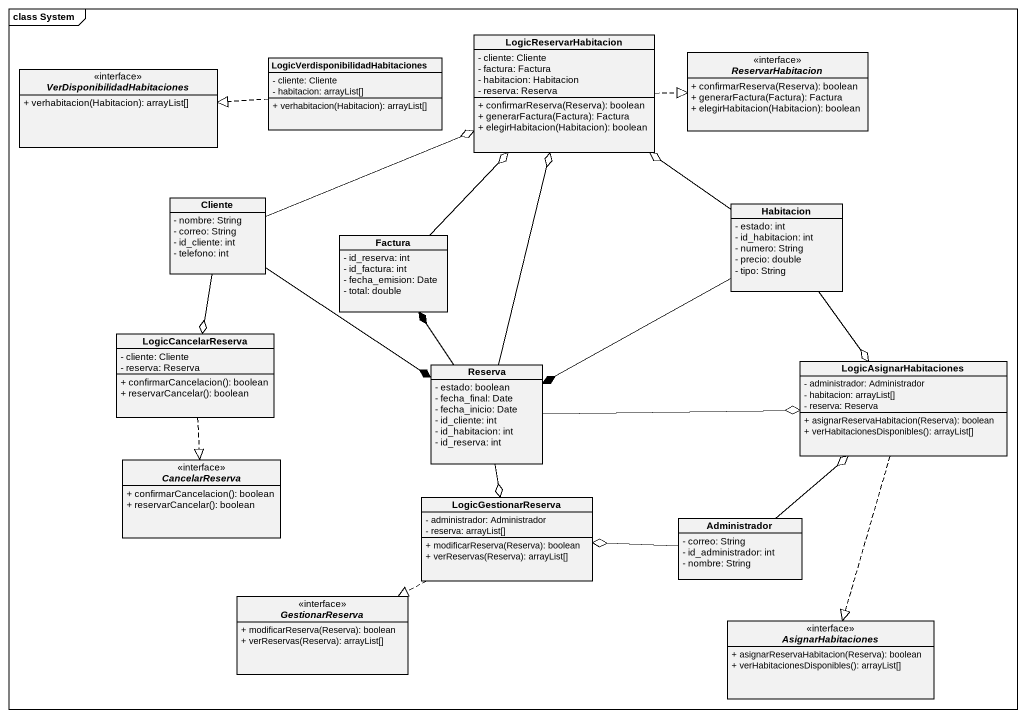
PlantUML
@startuml
mainframe class System
hide circle
hide empty members
skinparam classAttributeIconSize 0
interface "VerDisponibilidadHabitaciones" as VerDisponibilidadHabitacione {
  + verhabitacion(Habitacion): arrayList[]
}
class "LogicVerdisponibilidadHabitaciones" as LogicVerdisponibilidadHabita {
  - cliente: Cliente
  - habitacion: arrayList[]
  + verhabitacion(Habitacion): arrayList[]
}
class LogicReservarHabitacion {
  - cliente: Cliente
  - factura: Factura
  - habitacion: Habitacion
  - reserva: Reserva
  + confirmarReserva(Reserva): boolean
  + generarFactura(Factura): Factura
  + elegirHabitacion(Habitacion): boolean
}
interface ReservarHabitacion <<interface>> {
  + confirmarReserva(Reserva): boolean
  + generarFactura(Factura): Factura
  + elegirHabitacion(Habitacion): boolean
}
class Cliente {
  - nombre: String
  - correo: String
  - id_cliente: int
  - telefono: int
}
class Habitacion {
  - estado: int
  - id_habitacion: int
  - numero: String
  - precio: double
  - tipo: String
}
class Factura {
  - id_reserva: int
  - id_factura: int
  - fecha_emision: Date
  - total: double
}
class LogicCancelarReserva {
  - cliente: Cliente
  - reserva: Reserva
  + confirmarCancelacion(): boolean
  + reservarCancelar(): boolean
}
class Reserva {
  - estado: boolean
  - fecha_final: Date
  - fecha_inicio: Date
  - id_cliente: int
  - id_habitacion: int
  - id_reserva: int
}
class LogicAsignarHabitaciones {
  - administrador: Administrador
  - habitacion: arrayList[]
  - reserva: Reserva
  + asignarReservaHabitacion(Reserva): boolean
  + verHabitacionesDisponibles(): arrayList[]
}
interface CancelarReserva <<interface>> {
  + confirmarCancelacion(): boolean
  + reservarCancelar(): boolean
}
class LogicGestionarReserva {
  - administrador: Administrador
  - reserva: arrayList[]
  + modificarReserva(Reserva): boolean
  + verReservas(Reserva): arrayList[]
}
class Administrador {
  - correo: String
  - id_administrador: int
  - nombre: String
}
interface GestionarReserva <<interface>> {
  + modificarReserva(Reserva): boolean
  + verReservas(Reserva): arrayList[]
}
interface AsignarHabitaciones <<interface>> {
  + asignarReservaHabitacion(Reserva): boolean
  + verHabitacionesDisponibles(): arrayList[]
}
LogicVerdisponibilidadHabita .left.|> VerDisponibilidadHabitacione
LogicReservarHabitacion .right.|> ReservarHabitacion
Cliente -right-o LogicReservarHabitacion
Cliente --o LogicCancelarReserva
Cliente --* Reserva
Habitacion -up-o LogicReservarHabitacion
Habitacion -left-* Reserva
Habitacion --o LogicAsignarHabitaciones
Factura -up-o LogicReservarHabitacion
LogicCancelarReserva ..|> CancelarReserva
Reserva -up-o LogicReservarHabitacion
Reserva -up-* Factura
Reserva -right-o LogicAsignarHabitaciones
Reserva --o LogicGestionarReserva
LogicAsignarHabitaciones ..|> AsignarHabitaciones
LogicGestionarReserva .left.|> GestionarReserva
Administrador -up-o LogicAsignarHabitaciones
Administrador -left-o LogicGestionarReserva
@enduml
